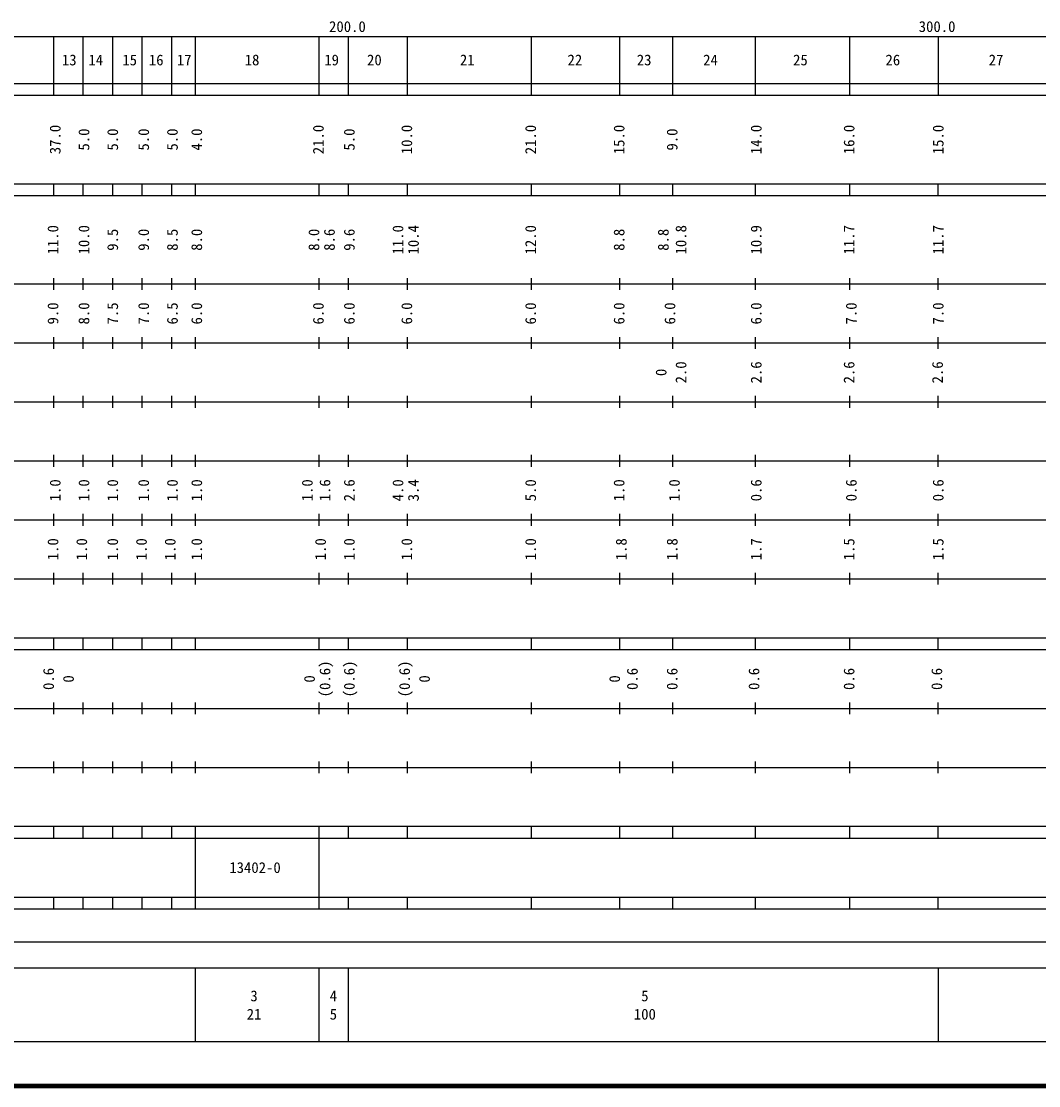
# Model space of a CAD drawing. Units: millimetres on the paper, enlarged 1000 times. Extents: x 40000 to 680000, y 20000 to 380000.
# Drawn here: x 212539 to 385078, y 20000 to 200558 of the extents above; entities that cross this region are included whole.
import ezdxf
from ezdxf.enums import TextEntityAlignment as Align

# ---------------------------------------------------------------- set-up
doc = ezdxf.new("R2010")
doc.units = ezdxf.units.MM
doc.header["$LTSCALE"] = 1000
doc.layers.add('M-TTL', color=2, linetype='Continuous', lineweight=140)
doc.layers.add('M-TTL-BAND', color=7, linetype='Continuous', lineweight=25)
doc.styles.add('ＭＳ ゴシック', font='')
doc.styles.get('ＭＳ ゴシック').set_extended_font_data('MS Gothic')

msp = doc.modelspace()

# ---------------------------------------------------------------- linework, layer by layer
at = {"layer": 'M-TTL'}
msp.add_line((40000, 20000), (680000, 20000), dxfattribs=at)
at = {"layer": 'M-TTL-BAND'}
for p, q in [((68000, 198000), (579000, 198000)), ((218000, 198000), (218000, 188000)), ((223000, 198000), (223000, 188000)), ((228000, 198000), (228000, 188000)), ((233000, 198000), (233000, 188000)), ((238000, 198000), (238000, 188000)), ((242000, 198000), (242000, 188000)), ((263000, 198000), (263000, 188000)), ((268000, 198000), (268000, 188000)), ((278000, 198000), (278000, 188000)), ((299000, 198000), (299000, 188000)), ((314000, 198000), (314000, 188000)), ((323000, 198000), (323000, 188000)), ((337000, 198000), (337000, 188000)), ((353000, 198000), (353000, 188000)), ((368000, 198000), (368000, 188000)), ((40000, 190000), (579000, 190000)), ((40000, 188000), (579000, 188000)), ((40000, 173000), (579000, 173000)), ((218000, 173000), (218000, 171000)), ((223000, 173000), (223000, 171000)), ((228000, 173000), (228000, 171000)), ((233000, 173000), (233000, 171000)), ((238000, 173000), (238000, 171000)), ((242000, 173000), (242000, 171000)), ((263000, 173000), (263000, 171000)), ((268000, 173000), (268000, 171000)), ((278000, 173000), (278000, 171000)), ((299000, 173000), (299000, 171000)), ((314000, 173000), (314000, 171000)), ((323000, 173000), (323000, 171000)), ((337000, 173000), (337000, 171000)), ((353000, 173000), (353000, 171000)), ((368000, 171000), (368000, 173000)), ((40000, 171000), (579000, 171000)), ((40000, 156000), (579000, 156000)), ((218000, 157000), (218000, 155000)), ((223000, 157000), (223000, 155000)), ((228000, 157000), (228000, 155000)), ((233000, 157000), (233000, 155000)), ((238000, 157000), (238000, 155000)), ((242000, 157000), (242000, 155000)), ((263000, 157000), (263000, 155000)), ((268000, 157000), (268000, 155000)), ((278000, 157000), (278000, 155000)), ((299000, 157000), (299000, 155000)), ((314000, 157000), (314000, 155000)), ((323000, 157000), (323000, 155000)), ((337000, 157000), (337000, 155000)), ((353000, 157000), (353000, 155000)), ((368000, 155000), (368000, 157000)), ((218000, 147000), (218000, 145000)), ((223000, 147000), (223000, 145000)), ((228000, 147000), (228000, 145000)), ((233000, 147000), (233000, 145000)), ((238000, 147000), (238000, 145000)), ((242000, 147000), (242000, 145000)), ((263000, 147000), (263000, 145000)), ((268000, 147000), (268000, 145000)), ((278000, 147000), (278000, 145000)), ((299000, 147000), (299000, 145000)), ((314000, 147000), (314000, 145000)), ((323000, 147000), (323000, 145000)), ((337000, 147000), (337000, 145000)), ((353000, 147000), (353000, 145000)), ((368000, 145000), (368000, 147000)), ((46000, 146000), (579000, 146000)), ((52000, 136000), (579000, 136000)), ((218000, 137000), (218000, 135000)), ((223000, 137000), (223000, 135000)), ((228000, 137000), (228000, 135000)), ((233000, 137000), (233000, 135000)), ((238000, 137000), (238000, 135000)), ((242000, 137000), (242000, 135000)), ((263000, 137000), (263000, 135000)), ((268000, 137000), (268000, 135000)), ((278000, 137000), (278000, 135000)), ((299000, 137000), (299000, 135000)), ((314000, 137000), (314000, 135000)), ((323000, 137000), (323000, 135000)), ((337000, 137000), (337000, 135000)), ((353000, 137000), (353000, 135000)), ((368000, 135000), (368000, 137000)), ((218000, 127000), (218000, 125000)), ((223000, 127000), (223000, 125000)), ((228000, 127000), (228000, 125000)), ((233000, 127000), (233000, 125000)), ((238000, 127000), (238000, 125000)), ((242000, 127000), (242000, 125000)), ((263000, 127000), (263000, 125000)), ((268000, 127000), (268000, 125000)), ((278000, 127000), (278000, 125000)), ((299000, 127000), (299000, 125000)), ((314000, 127000), (314000, 125000)), ((323000, 127000), (323000, 125000)), ((337000, 127000), (337000, 125000)), ((353000, 127000), (353000, 125000)), ((368000, 125000), (368000, 127000)), ((46000, 126000), (579000, 126000)), ((52000, 116000), (579000, 116000)), ((218000, 117000), (218000, 115000)), ((223000, 117000), (223000, 115000)), ((228000, 117000), (228000, 115000)), ((233000, 117000), (233000, 115000)), ((238000, 117000), (238000, 115000)), ((242000, 117000), (242000, 115000)), ((263000, 117000), (263000, 115000)), ((268000, 117000), (268000, 115000)), ((278000, 117000), (278000, 115000)), ((299000, 117000), (299000, 115000)), ((314000, 117000), (314000, 115000)), ((323000, 117000), (323000, 115000)), ((337000, 117000), (337000, 115000)), ((353000, 117000), (353000, 115000)), ((368000, 115000), (368000, 117000)), ((218000, 107000), (218000, 105000)), ((223000, 107000), (223000, 105000)), ((228000, 107000), (228000, 105000)), ((233000, 107000), (233000, 105000)), ((238000, 107000), (238000, 105000)), ((242000, 107000), (242000, 105000)), ((263000, 107000), (263000, 105000)), ((268000, 107000), (268000, 105000)), ((278000, 107000), (278000, 105000)), ((299000, 107000), (299000, 105000)), ((314000, 107000), (314000, 105000)), ((323000, 107000), (323000, 105000)), ((337000, 107000), (337000, 105000)), ((353000, 107000), (353000, 105000)), ((368000, 105000), (368000, 107000)), ((46000, 106000), (579000, 106000)), ((40000, 96000), (579000, 96000)), ((218000, 96000), (218000, 94000)), ((223000, 96000), (223000, 94000)), ((228000, 96000), (228000, 94000)), ((233000, 96000), (233000, 94000)), ((238000, 96000), (238000, 94000)), ((242000, 96000), (242000, 94000)), ((263000, 96000), (263000, 94000)), ((268000, 96000), (268000, 94000)), ((278000, 96000), (278000, 94000)), ((299000, 96000), (299000, 94000)), ((314000, 96000), (314000, 94000)), ((323000, 96000), (323000, 94000)), ((337000, 96000), (337000, 94000)), ((353000, 96000), (353000, 94000)), ((368000, 94000), (368000, 96000)), ((40000, 94000), (579000, 94000)), ((218000, 85000), (218000, 83000)), ((223000, 85000), (223000, 83000)), ((228000, 85000), (228000, 83000)), ((233000, 85000), (233000, 83000)), ((238000, 85000), (238000, 83000)), ((242000, 85000), (242000, 83000)), ((263000, 85000), (263000, 83000)), ((268000, 85000), (268000, 83000)), ((278000, 85000), (278000, 83000)), ((299000, 85000), (299000, 83000)), ((314000, 85000), (314000, 83000)), ((323000, 85000), (323000, 83000)), ((337000, 85000), (337000, 83000)), ((353000, 85000), (353000, 83000)), ((368000, 83000), (368000, 85000)), ((49000, 84000), (579000, 84000)), ((218000, 75000), (218000, 73000)), ((223000, 75000), (223000, 73000)), ((228000, 75000), (228000, 73000)), ((233000, 75000), (233000, 73000)), ((238000, 75000), (238000, 73000)), ((242000, 75000), (242000, 73000)), ((263000, 75000), (263000, 73000)), ((268000, 75000), (268000, 73000)), ((278000, 75000), (278000, 73000)), ((299000, 75000), (299000, 73000)), ((314000, 75000), (314000, 73000)), ((323000, 75000), (323000, 73000)), ((337000, 75000), (337000, 73000)), ((353000, 75000), (353000, 73000)), ((368000, 73000), (368000, 75000)), ((40000, 74000), (579000, 74000)), ((40000, 64000), (579000, 64000)), ((218000, 64000), (218000, 62000)), ((223000, 64000), (223000, 62000)), ((228000, 64000), (228000, 62000)), ((233000, 64000), (233000, 62000)), ((238000, 64000), (238000, 62000)), ((242000, 64000), (242000, 52000)), ((263000, 64000), (263000, 52000)), ((268000, 64000), (268000, 62000)), ((278000, 64000), (278000, 62000)), ((299000, 64000), (299000, 62000)), ((314000, 64000), (314000, 62000)), ((323000, 64000), (323000, 62000)), ((337000, 64000), (337000, 62000)), ((353000, 64000), (353000, 62000)), ((368000, 62000), (368000, 64000)), ((40000, 62000), (579000, 62000)), ((40000, 52000), (579000, 52000)), ((218000, 52000), (218000, 50000)), ((223000, 52000), (223000, 50000)), ((228000, 52000), (228000, 50000)), ((233000, 52000), (233000, 50000)), ((238000, 52000), (238000, 50000)), ((242000, 52000), (242000, 50000)), ((263000, 52000), (263000, 50000)), ((268000, 52000), (268000, 50000)), ((278000, 52000), (278000, 50000)), ((299000, 52000), (299000, 50000)), ((314000, 52000), (314000, 50000)), ((323000, 52000), (323000, 50000)), ((337000, 52000), (337000, 50000)), ((353000, 52000), (353000, 50000)), ((368000, 50000), (368000, 52000)), ((40000, 50000), (579000, 50000)), ((70805, 44406), (565903, 44406)), ((40000, 40000), (579000, 40000)), ((242000, 40000), (242000, 27500)), ((263000, 40000), (263000, 27500)), ((268000, 40000), (268000, 27500)), ((368000, 40000), (368000, 27500)), ((68000, 27500), (579000, 27500))]:
    msp.add_line(p, q, dxfattribs=at)

# ---------------------------------------------------------------- texts
at = {"layer": 'M-TTL-BAND', "style": 'ＭＳ ゴシック'}
for s, p in [('200.0', (267844, 198195)), ('300.0', (367844, 198195))]:
    msp.add_text(s, height=1833, dxfattribs=at).set_placement(p, align=Align.BOTTOM_CENTER)
for s, p in [('13', (220670, 194000)), ('14', (225170, 194000)), ('15', (230921, 194000)), ('16', (235421, 194000)), ('17', (240171, 194000)), ('18', (251671, 194000)), ('19', (265168, 194000)), ('20', (272418, 194000)), ('21', (288168, 194000)), ('22', (306419, 194000)), ('23', (318169, 194000)), ('24', (329420, 194000)), ('25', (344670, 194000)), ('26', (360343, 194000)), ('27', (377843, 194000)), ('13402-0', (252174, 57000)), ('3', (252014, 35238)), ('4', (265467, 35238)), ('5', (318288, 35238)), ('21', (252014, 32131)), ('5', (265467, 32131)), ('100', (318288, 32131))]:
    msp.add_text(s, height=1833, dxfattribs=at).set_placement(p, align=Align.MIDDLE_CENTER)
for s, p in [('37.0', (218280, 180500)), ('21.0', (262906, 180500)), ('10.0', (277907, 180500)), ('21.0', (298908, 180500)), ('15.0', (313908, 180500)), ('14.0', (337159, 180500)), ('16.0', (352910, 180500)), ('15.0', (368026, 180500)), ('5.0', (223155, 180500)), ('5.0', (228030, 180500)), ('5.0', (233280, 180500)), ('5.0', (238155, 180500)), ('4.0', (242281, 180500)), ('5.0', (268156, 180500)), ('9.0', (322908, 180500)), ('11.0', (217905, 163500)), ('10.0', (223155, 163500)), ('9.5', (228030, 163500)), ('9.0', (233280, 163500)), ('8.5', (238155, 163500)), ('8.0', (242281, 163500)), ('8.0', (262156, 163500)), ('8.6', (264781, 163500)), ('9.6', (268156, 163500)), ('11.0', (276407, 163500)), ('10.4', (279032, 163500)), ('12.0', (298908, 163500)), ('8.8', (313908, 163500)), ('8.8', (321408, 163500)), ('10.8', (324409, 163500)), ('10.9', (337159, 163500)), ('11.7', (352910, 163500)), ('11.7', (368024, 163500)), ('9.0', (217905, 151000)), ('8.0', (223155, 151000)), ('7.5', (228030, 151000)), ('7.0', (233280, 151000)), ('6.5', (238155, 151000)), ('6.0', (242281, 151000)), ('6.0', (262906, 151000)), ('6.0', (268156, 151000)), ('6.0', (277907, 151000)), ('6.0', (298908, 151000)), ('6.0', (313908, 151000)), ('6.0', (322533, 151000)), ('6.0', (337159, 151000)), ('7.0', (353285, 151000)), ('7.0', (368024, 151000)), ('2.0', (324409, 141000)), ('2.6', (337159, 141000)), ('2.6', (352910, 141000)), ('2.6', (367910, 141000)), ('0', (321033, 141000)), ('1.0', (218280, 121000)), ('1.0', (223155, 121000)), ('1.0', (228030, 121000)), ('1.0', (233280, 121000)), ('1.0', (238155, 121000)), ('1.0', (242281, 121000)), ('1.0', (261031, 121000)), ('1.6', (264031, 121000)), ('2.6', (268156, 121000)), ('4.0', (276407, 121000)), ('3.4', (279032, 121000)), ('5.0', (298908, 121000)), ('1.0', (313908, 121000)), ('1.0', (323283, 121000)), ('0.6', (337159, 121000)), ('0.6', (353285, 121000)), ('0.6', (368024, 121000)), ('1.0', (217905, 111000)), ('1.0', (222780, 111000)), ('1.0', (228030, 111000)), ('1.0', (232905, 111000)), ('1.0', (237780, 111000)), ('1.0', (242281, 111000)), ('1.0', (263281, 111000)), ('1.0', (268156, 111000)), ('1.0', (277907, 111000)), ('1.0', (298908, 111000)), ('1.8', (314283, 111000)), ('1.8', (322908, 111000)), ('1.7', (337159, 111000)), ('1.5', (352910, 111000)), ('1.5', (368024, 111000)), ('0.6', (217155, 89000)), ('(0.6)', (264031, 89000)), ('(0.6)', (268156, 89000)), ('(0.6)', (277532, 89000)), ('0.6', (316158, 89000)), ('0.6', (322908, 89000)), ('0.6', (336786, 89000)), ('0.6', (352910, 89000)), ('0.6', (367786, 89000)), ('0', (220530, 89000)), ('0', (261406, 89000)), ('0', (280907, 89000)), ('0', (313158, 89000))]:
    msp.add_text(s, height=1833, rotation=90, dxfattribs=at).set_placement(p, align=Align.MIDDLE_CENTER)

doc.saveas('drawing.dxf')
